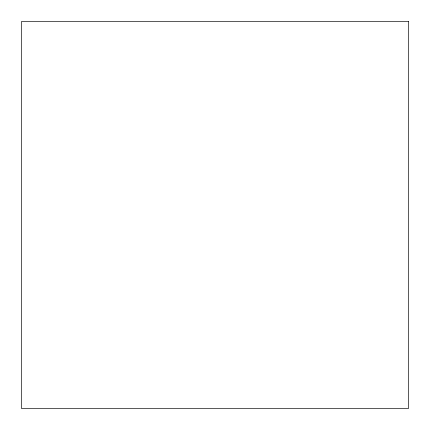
<?xml version="1.0" encoding="UTF-8"?>
<svg xmlns="http://www.w3.org/2000/svg" width="430" height="430" viewBox="0 0 430 430"><rect width="100%" height="100%" fill="white"/><g stroke="black" fill="none" stroke-linecap="round" stroke-linejoin="round"><path stroke-width="0.64" d="M408.5 21.5L21.5 21.5L21.5 408.5L408.5 408.5L408.5 21.5"/></g></svg>
